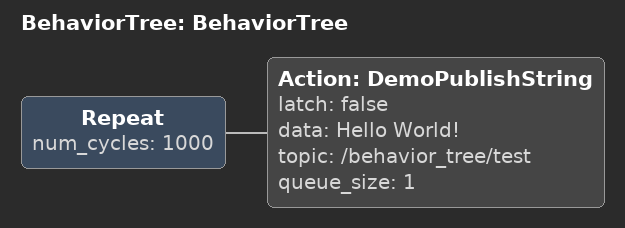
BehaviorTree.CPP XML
<root main_tree_to_execute="BehaviorTree">
    <BehaviorTree ID="BehaviorTree">
        <Repeat num_cycles="1000">
            <Action ID="DemoPublishString" latch="false" data="Hello World!" topic="/behavior_tree/test" queue_size="1"/>
        </Repeat>
    </BehaviorTree>
</root>
